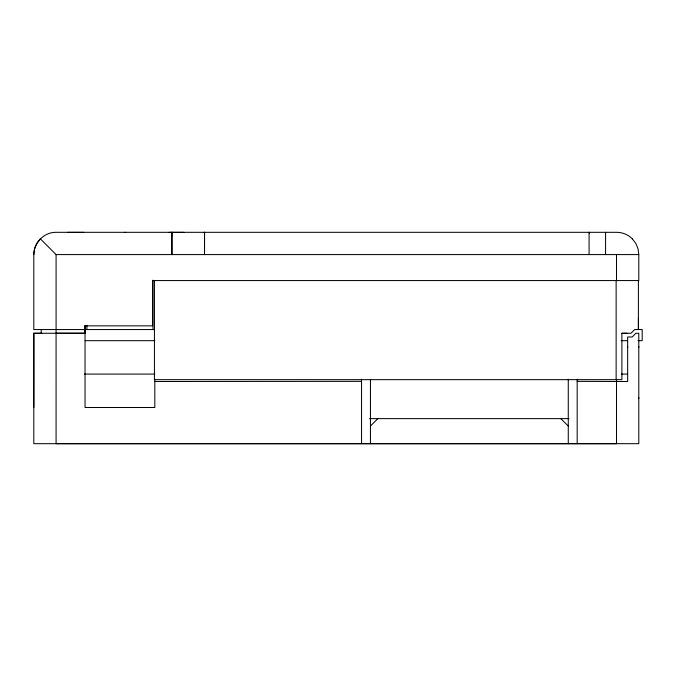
<?xml version="1.0" encoding="UTF-8"?>
<svg xmlns="http://www.w3.org/2000/svg" width="676" height="676" viewBox="0 0 676 676"><rect width="100%" height="100%" fill="white"/><g stroke="black" fill="none" stroke-linecap="round" stroke-linejoin="round"><path stroke-width="1.01" d="M33.808 407.493L33.834 333.268L85.041 333.217L85.032 325.815L85.049 407.501L154.821 407.501L154.821 379.312M41.236 333.268L41.228 329.491M616.52 379.659L616.52 443.684L56.083 443.684L56.074 329.491M171.907 233.068L171.907 232.316L172.439 232.383M204.541 232.316L204.515 254.59L204.541 232.316L203.983 232.383M627.658 347.515L627.658 346.627M638.406 317.678L638.406 329.558L638.406 280.565M638.795 398.587L638.795 397.708M638.795 347.515L638.795 346.627M154.517 329.55L33.808 329.558L33.808 254.582C33.783 242.76 43.982 232.231 55.888 232.316L616.52 232.316A21.987 21.987 0 0 1 632.322 238.839M33.808 254.582L34.586 248.785L36.808 243.419L40.323 238.805L56.083 254.582L56.083 329.558M85.032 333.26L56.066 333.217M370.448 426.057L377.867 418.63M67.6 232.35L83.731 232.35M124.722 232.333L125.677 232.333M56.083 254.582L638.795 254.582L638.795 280.565L152.582 280.565L152.582 325.84L84.644 325.84M41.76 333.268L33.808 333.268L33.808 443.684L638.795 443.684L638.795 333.268L635.812 333.268L632.271 336.978L627.658 336.978L627.658 381.517L577.177 381.349M154.441 280.565L154.441 379.659L621.895 379.659L621.895 333.268L630.978 333.268L634.696 329.558L642.2 329.55L642.2 340.679L637.983 340.679M85.159 340.679L154.787 340.679M621.1 340.679L627.429 340.679M84.432 374.09L154.787 374.09M621.328 374.09L627.658 374.09M154.821 381.492L361.542 381.349M369.586 418.63L569.091 418.63M169.093 232.35L183.94 232.358M621.895 333.268L627.269 333.276M560.852 418.63L568.271 426.057M632.322 238.839L635.837 243.445L638.043 248.819L638.795 254.582M616.52 254.582L616.52 280.565M616.132 280.565L616.132 379.659M605.578 232.316L605.578 254.582M589.244 232.316L589.244 233.068M589.083 232.316L589.083 254.582M577.177 379.278L577.177 443.642M568.271 379.27L568.271 443.642M370.448 379.354L370.448 443.642M361.542 379.278L361.542 443.642M152.987 280.16L152.987 329.55M86.925 325.342L86.925 329.55M171.907 235.299L171.881 232.316L171.907 254.59L171.907 235.299"/></g></svg>
